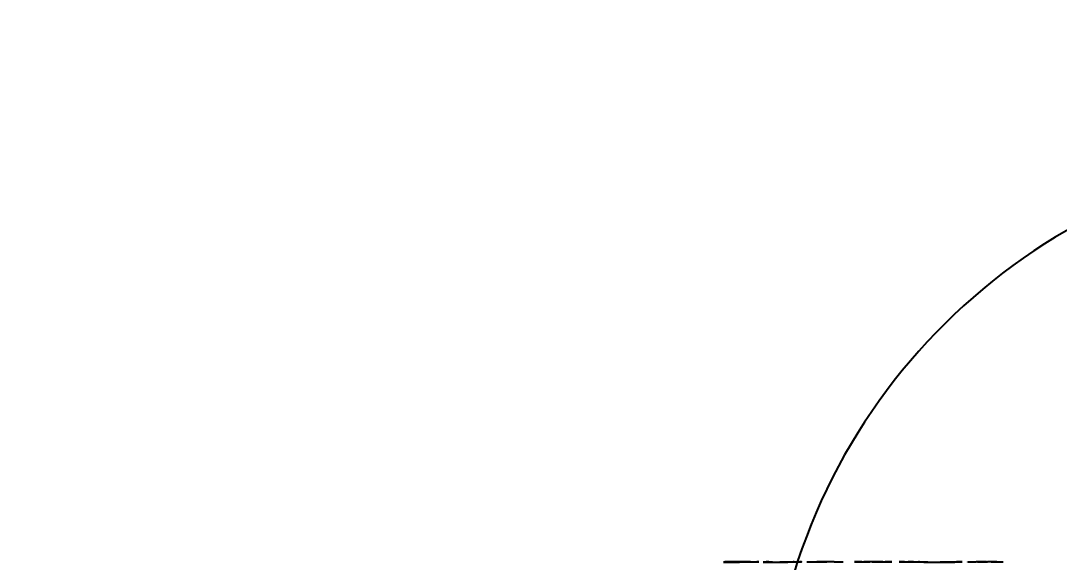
# Model space of a CAD drawing. Header units: millimetres. Extents: x 5828 to 6704, y 123 to 421.
# Drawn here: x 6578.1 to 6600.34, y 238.37 to 249.96 of the extents above; entities that cross this region are included whole.
import ezdxf

# ---------------------------------------------------------------- set-up
doc = ezdxf.new("R2010")
doc.units = ezdxf.units.MM
for name, color, linetype in [('外形图', 7, 'Continuous'), ('尺寸标注', 7, 'Continuous'), ('运动范围', 7, 'Continuous')]:
    doc.layers.add(name, color=color, linetype=linetype)
doc.styles.add('微软雅黑', font='msyh.ttc', dxfattribs={"height": 1.5})
doc.dimstyles.new('尺寸标注_1_15比例', dxfattribs={"dimtxt": 1.5, "dimasz": 1.25, "dimexe": 0.5, "dimexo": 0.4, "dimgap": 0.5, "dimtad": 1, "dimdec": 1, "dimlfac": 15, "dimdsep": 46, "dimtxsty": '微软雅黑', "dimcen": 0.09, "dimadec": 0, "dimazin": 0, "dimtp": 0.01, "dimtm": 0.01, "dimtfac": 1, "dimtdec": 1, "dimtofl": 0, "dimtmove": 0, "dimatfit": 3, "dimfxl": 1, "dimtolj": 1, "dimarcsym": 0})

# ---------------------------------------------------------------- blocks, each defined once
blk = doc.blocks.new('*D964')
at = {"layer": 'Defpoints', "color": 0}
for p in [(6599.87, 245.078), (6642.775, 240.683), (6560.752, 234.366), (6606.948, 234.372), (6651.964, 234.366)]:
    blk.add_point(p, dxfattribs=at)
at = {"layer": '尺寸标注', "color": 0, "lineweight": -2}
blk.add_arc((6606.914, 234.366), 12.821, 15.5792, 174.4115, dxfattribs=at)
at = {"layer": '尺寸标注', "color": 0}
for points in [[(6619.06, 237.763), (6619.467, 237.855), (6619.54, 236.59)], [(6593.946, 235.624), (6594.362, 235.604), (6594.093, 234.366)]]:
    blk.add_solid(points, dxfattribs=at)
at = {"layer": '尺寸标注', "color": 0, "insert": (6607.376, 248.458), "char_height": 1.5, "attachment_point": 5, "rotation": 358.1233, "style": '微软雅黑'}
blk.add_mtext('\\A1;-\\A1;170%%d', dxfattribs=at)

msp = doc.modelspace()

# ---------------------------------------------------------------- linework, layer by layer
at = {"layer": '外形图'}
for p, q in [((6593.1521, 238.3699), (6593.1521, 238.3712)), ((6593.1521, 238.3712), (6593.495, 238.3712)), ((6593.4991, 238.3699), (6593.1521, 238.3699)), ((6593.182, 238.3723), (6593.182, 238.3724)), ((6593.182, 238.3724), (6593.73, 238.3724)), ((6593.182, 238.3724), (6593.9055, 238.3724)), ((6593.73, 238.3722), (6593.182, 238.3723)), ((6593.73, 238.3724), (6593.9055, 238.3724)), ((6593.9055, 238.3724), (6593.906, 238.3724)), ((6593.906, 238.3724), (6593.906, 238.3724)), ((6594.6391, 238.3725), (6594.8191, 238.3725)), ((6594.941, 238.3725), (6595.3645, 238.3726)), ((6594.941, 238.3699), (6594.941, 238.3725)), ((6595.123, 238.37), (6594.941, 238.3699)), ((6595.123, 238.3725), (6595.123, 238.37)), ((6595.5269, 238.3704), (6595.4014, 238.3716)), ((6595.5223, 238.3722), (6595.5223, 238.3726)), ((6595.5223, 238.3726), (6595.7042, 238.3726)), ((6595.7041, 238.37), (6595.6053, 238.37)), ((6595.7042, 238.3726), (6595.7041, 238.37)), ((6595.9594, 238.3726), (6596.1698, 238.3726)), ((6596.4489, 238.3725), (6596.154, 238.3726)), ((6596.154, 238.3726), (6596.1982, 238.3725)), ((6596.1698, 238.3726), (6596.1982, 238.3725)), ((6596.1982, 238.3725), (6596.2424, 238.3722)), ((6596.2424, 238.3722), (6596.2865, 238.3717)), ((6596.536, 238.37), (6596.3324, 238.37)), ((6596.5639, 238.3706), (6596.536, 238.37)), ((6596.5639, 238.3705), (6596.536, 238.37)), ((6596.564, 238.3725), (6596.7569, 238.3725)), ((6596.9136, 238.3724), (6597.1064, 238.3723)), ((6597.338, 238.3697), (6597.1344, 238.3698)), ((6597.4379, 238.3708), (6597.3237, 238.3722)), ((6597.3258, 238.3723), (6597.5062, 238.3723)), ((6597.4461, 238.3723), (6597.5062, 238.3723)), ((6597.9982, 238.3719), (6598.0834, 238.3728)), ((6598.0793, 238.3728), (6598.2606, 238.373)), ((6598.2618, 238.373), (6598.1423, 238.3714)), ((6598.3806, 238.3731), (6598.502, 238.3732)), ((6598.3806, 238.3706), (6598.3806, 238.3731)), ((6598.5626, 238.3706), (6598.3806, 238.3706)), ((6598.4413, 238.3732), (6598.502, 238.3732)), ((6598.502, 238.3732), (6598.5626, 238.3732)), ((6598.5626, 238.3732), (6598.5626, 238.3706)), ((6598.5895, 238.3731), (6598.5626, 238.3731)), ((6598.5895, 238.3731), (6598.804, 238.3727)), ((6598.8815, 238.3712), (6598.7846, 238.3722)), ((6598.8815, 238.3724), (6598.8815, 238.3712)), ((6599.1438, 238.3692), (6599.1438, 238.3666))]:
    msp.add_line(p, q, dxfattribs=at)
for points in [[(6597.4379, 238.3708), (6597.345, 238.3718), (6597.3258, 238.3723)], [(6597.9982, 238.3719), (6598.0514, 238.3723), (6598.0801, 238.3727), (6598.0793, 238.3728)], [(6598.0793, 238.3728), (6598.1397, 238.3729), (6598.2002, 238.373)], [(6598.2606, 238.373), (6598.2378, 238.3726), (6598.1423, 238.3714)], [(6598.5626, 238.3706), (6598.502, 238.3706), (6598.4413, 238.3706), (6598.3806, 238.3706)], [(6598.5895, 238.3731), (6598.6611, 238.3731), (6598.7326, 238.3729), (6598.804, 238.3727)]]:
    msp.add_lwpolyline(points, dxfattribs=at)
for centre, radius, start, end in [((6594.4119, 182.5098), 55.8627, 90.29675, 90.42159), ((6594.3486, 287.2592), 48.8895, 269.59239, 270.20931), ((6595.1546, 205.8099), 32.5626, 89.56584, 90.0082), ((6595.3689, 205.5796), 32.793, 89.73194, 90.00771), ((6595.9596, 227.9042), 10.4684, 89.15584, 90.00107), ((6595.9596, 227.9045), 10.4681, 88.73322, 89.15582), ((6596.4211, 227.8982), 10.4744, 90.73641, 91.25884), ((6596.5616, 227.9168), 10.4558, 90.40967, 91.25603), ((6596.5615, 227.926), 10.4466, 89.9862, 90.40959), ((6596.7535, 228.871), 9.5014, 89.97985, 91.14347), ((6596.9094, 228.8142), 9.5582, 89.09284, 89.97479), ((6596.9087, 228.7687), 9.6037, 88.65326, 89.09316), ((6597.1021, 227.7718), 10.6005, 89.1428, 89.97668), ((6597.1013, 227.7144), 10.6579, 88.72736, 89.14315), ((6597.7174, 272.2297), 33.86, 269.52695, 269.78833), ((6597.7524, 284.5482), 46.1786, 269.80138, 270.04937), ((6597.7569, 281.7677), 43.398, 270.04668, 270.30513), ((6597.7999, 273.5726), 35.2028, 270.30614, 270.55729), ((6598.571, 213.94), 24.4332, 89.49909, 89.95653), ((6598.7337, 215.2332), 23.1397, 89.63416, 89.82591), ((6598.8126, 227.5554), 10.8172, 89.20946, 89.63548), ((6598.7432, 227.6963), 10.6758, 88.8012, 89.25738), ((6598.8311, 223.6241), 14.7484, 88.7848, 89.49175), ((6598.8389, 224.1641), 14.2058, 88.77008, 89.16885)]:
    msp.add_arc(centre, radius, start, end, dxfattribs=at)
for points, knots in [([(6593.495, 238.3712), (6593.5527, 238.3712), (6593.631, 238.3721), (6593.7094, 238.3711), (6593.73, 238.3722)], [0, 0, 0, 0, 0.7371828, 1, 1, 1, 1]), ([(6593.906, 238.3724), (6593.9087, 238.3722), (6593.8713, 238.3714), (6593.8457, 238.3709), (6593.7186, 238.3701), (6593.6386, 238.37), (6593.5887, 238.3699)], [0, 0, 0, 0, 0.0257738, 0.1665895, 0.5286914, 1, 1, 1, 1]), ([(6594.1225, 238.3717), (6594.1802, 238.3714), (6594.2947, 238.3707), (6594.7536, 238.3725), (6594.6391, 238.3725)], [0, 0, 0, 0, 0.3347567, 1, 1, 1, 1]), ([(6594.8191, 238.3725), (6594.8199, 238.3725), (6594.8224, 238.3726), (6594.818, 238.372), (6594.8044, 238.3728), (6594.7683, 238.3712), (6594.6744, 238.3712), (6594.5904, 238.3703), (6594.5272, 238.37)], [0, 0, 0, 0, 0.0081803, 0.0092302, 0.0393301, 0.1566774, 0.3615114, 1, 1, 1, 1]), ([(6595.6053, 238.37), (6595.5978, 238.37), (6595.5717, 238.3701), (6595.5456, 238.3702), (6595.5269, 238.3704)], [0, 0, 0, 0, 0.284859, 1, 1, 1, 1]), ([(6597.5062, 238.3723), (6597.5001, 238.3723), (6597.6567, 238.3701), (6597.7108, 238.3716), (6597.9098, 238.3713), (6597.9982, 238.3719)], [0, 0, 0, 0, 0.0370077, 0.4612726, 1, 1, 1, 1]), ([(6598.9626, 238.3716), (6598.9624, 238.3717), (6598.9619, 238.3719), (6598.9614, 238.3719), (6598.9611, 238.372)], [0, 0, 0, 0, 0.5151431, 1, 1, 1, 1]), ([(6599.045, 238.3684), (6599.0375, 238.3685), (6599.0114, 238.3689), (6598.9852, 238.3693), (6598.9665, 238.3697)], [0, 0, 0, 0, 0.2847807, 1, 1, 1, 1])]:
    msp.add_open_spline(points, degree=3, knots=knots, dxfattribs=at)
msp.add_open_spline([(6593.5887, 238.3699), (6593.5588, 238.3699), (6593.5289, 238.3699), (6593.4991, 238.3699)], degree=3, dxfattribs=at)
at = {"layer": '运动范围', "color": 0}
msp.add_arc((6606.9481, 234.3658), 36.38, 10, 350, dxfattribs=at)

# ---------------------------------------------------------------- dimensions: what is measured, and where the dimension line sits
at = {"layer": '尺寸标注'}
dim = msp.add_angular_dim_2l(base=(6599.8696, 245.0776), line1=((6560.7519, 234.3658), (6651.9644, 234.3658)), line2=((6642.7754, 240.6831), (6606.9481, 234.3718)), text='\\A1;-<>', dimstyle='尺寸标注_1_15比例', override={"dimtxsty": '微软雅黑'}, dxfattribs=at)
dim.commit()
dim.dimension.update_dxf_attribs({"geometry": '*D964', "text_midpoint": (6607.3339, 247.1795), "dimtype": 162})

doc.saveas('drawing.dxf')
